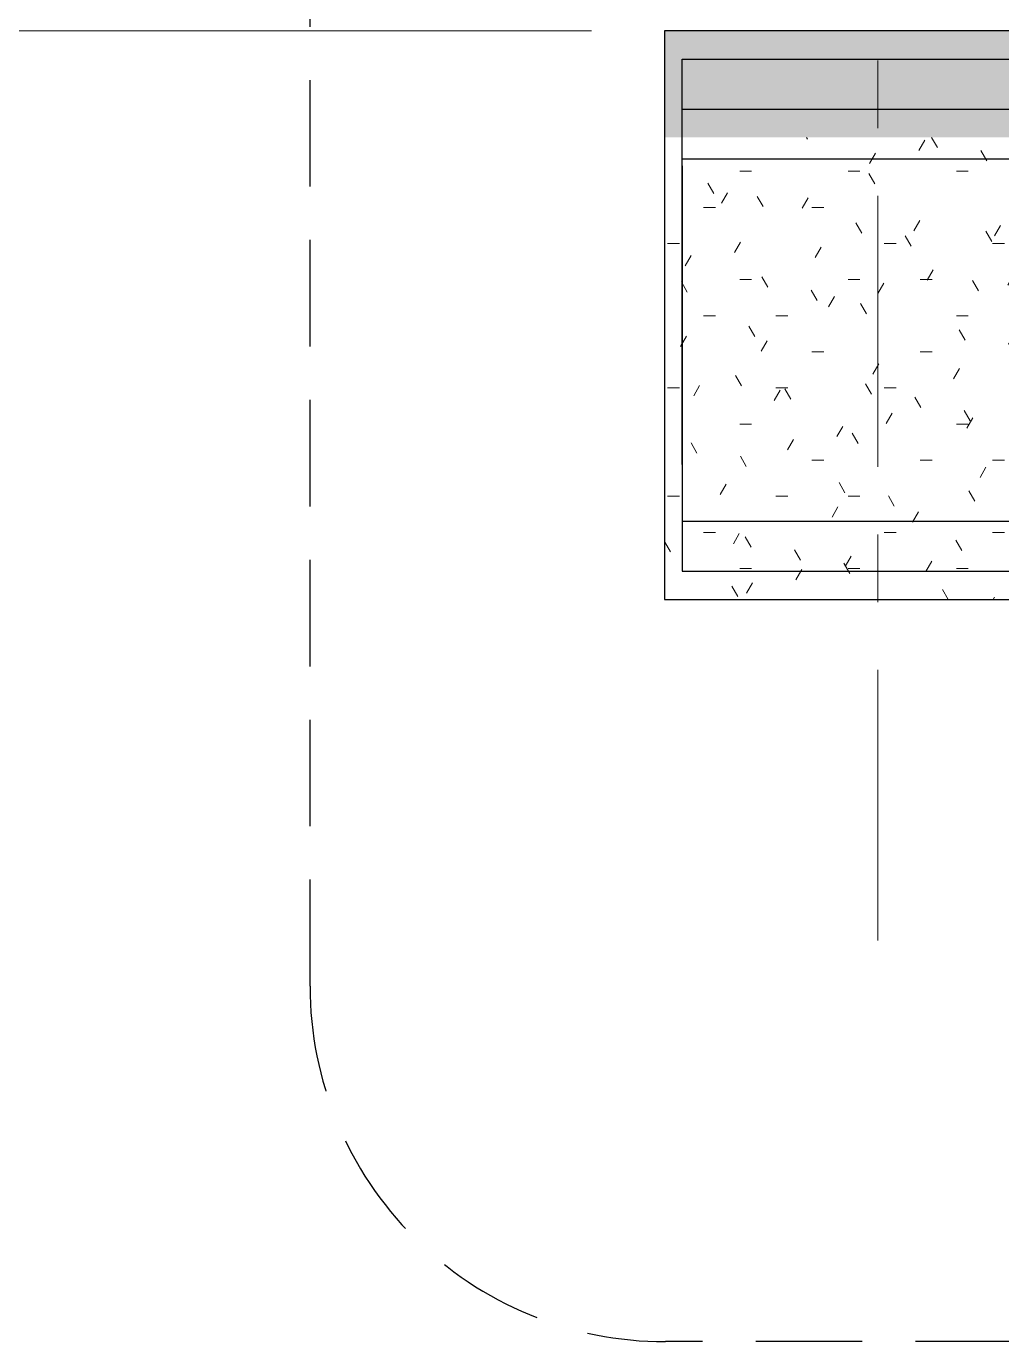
# Model space of a CAD drawing. Extents: x -58 to 5689, y 66 to 4123.
# Drawn here: x 403.4 to 540.6, y 2180 to 2365.1 of the extents above; entities that cross this region are included whole.
import ezdxf
from ezdxf.enums import TextEntityAlignment as Align
from ezdxf.xclip import XClip

# ---------------------------------------------------------------- set-up
doc = ezdxf.new("R2010")
doc.units = 0
doc.header["$LTSCALE"] = 30
doc.header["$MEASUREMENT"] = 0
doc.header["$XCLIPFRAME"] = 0
for name, pattern in [("EJEF-F'$0$DASHED", [0.75, 0.5, -0.25]), ("EJEF-F'$0$Grid Line", [2.2225, 1.27, -0.3175, 0.3175, -0.3175]), ("EJEF-F'$0$RLE-PROYECCION", [0.71438, 0.47625, -0.23813])]:
    doc.linetypes.add(name, pattern=pattern)
doc.layers.get('0').update_dxf_attribs({"linetype": 'CONTINUOUS'})
doc.layers.add("EJEF-F'$0$CORTES", color=5, linetype='CONTINUOUS')
doc.layers.add("EJEF-F'$0$RLA-FE", color=7, linetype='CONTINUOUS')
doc.layers.add("EJEF-F'$0$RLA-ACHURADO", color=30, linetype="EJEF-F'$0$RLE-PROYECCION", lineweight=15, transparency=0.7)
for name, color, linetype, lineweight in [("EJEF-F'$0$RLA-CONTORNO", 30, 'CONTINUOUS', 25), ("EJEF-F'$0$RLA-NIVEL-1", 1, 'CONTINUOUS', 9), ("EJEF-F'$0$RLE-EJES-AUXILIAR", 10, "EJEF-F'$0$Grid Line", 15)]:
    doc.layers.add(name, color=color, linetype=linetype, lineweight=lineweight)
doc.styles.add("EJEF-F'$0$RomanS", font='romans.shx', dxfattribs={"height": 11.25})
pattern_1 = [(0, (66.859, -1983.472), (20.32, 5.08), [1.676, -13.564, 1.676, -13.564, -81.28]), (0, (66.859, -1983.472), (20.32, 5.08), [-30.48, 1.676, -28.804, 1.676, -13.564, -35.56]), (0, (66.859, -1983.472), (20.32, 5.08), [-76.2, 1.676, -8.484, 1.676, -23.724]), (120, (74.479, -1980.932), (-14.559409, 15.057636), [1.676, -13.564, 1.676, -13.564, -81.28]), (120, (74.479, -1980.932), (-14.559409, 15.057636), [-30.48, 1.676, -28.804, 1.676, -13.564, -35.56]), (120, (74.479, -1980.932), (-14.559409, 15.057636), [-76.2, 1.676, -8.484, 1.676, -23.724]), (240, (77.019, -1970.772), (-5.760591, -20.137636), [1.676, -13.564, 1.676, -13.564, -81.28]), (240, (77.019, -1970.772), (-5.760591, -20.137636), [-30.48, 1.676, -28.804, 1.676, -13.564, -35.56]), (240, (77.019, -1970.772), (-5.760591, -20.137636), [-76.2, 1.676, -8.484, 1.676, -23.724])]

# ---------------------------------------------------------------- blocks, each defined once
blk = doc.blocks.new('*U72')
at = {"layer": "EJEF-F'$0$RLA-FE"}
for p, q in [((0, -50), (0, 0)), ((0, 0), (918.21, 0))]:
    blk.add_line(p, q, dxfattribs=at)
at = {"layer": "EJEF-F'$0$RLA-FE", "color": 3, "style": "EJEF-F'$0$RomanS", "flags": 8}
for tag, p in [('F=', (408.44, 9.32)), ('NUM', (422.85, 9.32))]:
    blk.add_attdef(tag, text='', height=11.25, dxfattribs=at).set_placement(p, align=Align.RIGHT)
at = {"layer": "EJEF-F'$0$RLA-FE", "color": 3, "style": "EJEF-F'$0$RomanS"}
for tag, p, flags in [('PHI', (426.74, 9.54), 14), ('DIAM', (436.6, 9.32), 12), ('MINUS', (458.62, 9.32), 13), ('MARK', (472.01, 9.32), 13), ('TEXTO_FE1', (475.31, 9.32), 8), ('TEXTO_FE2', (542.83, 9.34), 8), ('TIPO', (498.8, -75.78), 13), ('NVECES', (484.93, -94.72), 13), ('NUMFE', (488.86, -114.48), 13), ('CAPA', (497.06, -133.6), 13), ('DESPLAZA', (278.34, -151.59), 13), ('ESPACIO', (284.39, -169.95), 13), ('CANT', (298.23, -188.75), 13)]:
    blk.add_attdef(tag, p, '', height=11.25, dxfattribs=dict(at, flags=flags))
blk = doc.blocks.new('*U159')
at = {"layer": "EJEF-F'$0$RLA-FE"}
for p, q in [((0, -50), (0, 0)), ((0, 0), (718.21, 0))]:
    blk.add_line(p, q, dxfattribs=at)
at = {"layer": "EJEF-F'$0$RLA-FE", "color": 3, "style": "EJEF-F'$0$RomanS", "flags": 8}
for tag, p in [('F=', (280.2, 36.32)), ('NUM', (294.61, 36.32))]:
    blk.add_attdef(tag, text='', height=11.25, dxfattribs=at).set_placement(p, align=Align.RIGHT)
at = {"layer": "EJEF-F'$0$RLA-FE", "color": 3, "style": "EJEF-F'$0$RomanS"}
for tag, p, flags in [('PHI', (298.51, 36.54), 14), ('DIAM', (308.36, 36.32), 12), ('MINUS', (330.38, 36.32), 13), ('MARK', (343.77, 36.32), 13), ('TEXTO_FE1', (347.07, 36.32), 8), ('TEXTO_FE2', (414.6, 36.34), 8), ('TIPO', (398.8, -75.78), 13), ('NVECES', (384.93, -94.72), 13), ('NUMFE', (388.86, -114.48), 13), ('CAPA', (397.06, -133.6), 13), ('DESPLAZA', (278.34, -151.59), 13), ('ESPACIO', (284.39, -169.95), 13), ('CANT', (298.23, -188.75), 13)]:
    blk.add_attdef(tag, p, '', height=11.25, dxfattribs=dict(at, flags=flags))
blk = doc.blocks.new('*U73')
at = {"layer": "EJEF-F'$0$RLA-FE"}
for p, q in [((0, -40), (0, 0)), ((0, 0), (628.21, 0))]:
    blk.add_line(p, q, dxfattribs=at)
at = {"layer": "EJEF-F'$0$RLA-FE", "color": 3, "style": "EJEF-F'$0$RomanS"}
for tag, p, flags in [('PHI', (281.74, 66.54), 14), ('DIAM', (291.6, 66.32), 12), ('MINUS', (313.62, 66.32), 13), ('MARK', (327.01, 66.32), 13), ('TEXTO_FE1', (330.31, 66.32), 8), ('TEXTO_FE2', (397.83, 66.34), 8), ('TIPO', (353.8, -75.78), 13), ('NVECES', (339.93, -94.72), 13), ('NUMFE', (343.86, -114.48), 13), ('CAPA', (352.06, -133.6), 13), ('DESPLAZA', (278.34, -151.59), 13), ('ESPACIO', (284.39, -169.95), 13), ('CANT', (298.23, -188.75), 13)]:
    blk.add_attdef(tag, p, '', height=11.25, dxfattribs=dict(at, flags=flags))
at = {"layer": "EJEF-F'$0$RLA-FE", "color": 3, "style": "EJEF-F'$0$RomanS", "flags": 8}
for tag, p in [('F=', (263.44, 66.32)), ('NUM', (277.85, 66.32))]:
    blk.add_attdef(tag, text='', height=11.25, dxfattribs=at).set_placement(p, align=Align.RIGHT)
blk = doc.blocks.new('*U158')
at = {"layer": "EJEF-F'$0$RLA-FE"}
for p, q in [((0, 50), (0, 0)), ((0, 0), (868.21, 0))]:
    blk.add_line(p, q, dxfattribs=at)
at = {"layer": "EJEF-F'$0$RLA-FE", "color": 3, "style": "EJEF-F'$0$RomanS", "flags": 8}
for tag, p in [('F=', (481.04, -19.89)), ('NUM', (495.44, -19.89))]:
    blk.add_attdef(tag, text='', height=11.25, dxfattribs=at).set_placement(p, align=Align.RIGHT)
at = {"layer": "EJEF-F'$0$RLA-FE", "color": 3, "style": "EJEF-F'$0$RomanS"}
for tag, p, flags in [('PHI', (499.34, -19.68), 12), ('DIAM', (509.2, -19.89), 12), ('MINUS', (531.21, -19.89), 13), ('MARK', (544.61, -19.89), 13), ('TEXTO_FE1', (547.91, -19.89), 8), ('TEXTO_FE2', (615.43, -19.88), 8), ('TIPO', (473.8, -57.92), 13), ('NVECES', (459.93, -76.86), 13), ('NUMFE', (463.86, -96.62), 13), ('CAPA', (472.06, -115.74), 13), ('DESPLAZA', (277.18, -134.17), 13), ('ESPACIO', (283.22, -152.53), 13), ('CANT', (297.06, -171.33), 13)]:
    blk.add_attdef(tag, p, '', height=11.25, dxfattribs=dict(at, flags=flags))
blk = doc.blocks.new('*U157')
at = {"layer": "EJEF-F'$0$RLA-FE"}
for p, q in [((0, 50), (0, 0)), ((0, 0), (668.21, 0))]:
    blk.add_line(p, q, dxfattribs=at)
at = {"layer": "EJEF-F'$0$RLA-FE", "color": 3, "style": "EJEF-F'$0$RomanS", "flags": 8}
for tag, p in [('F=', (140.45, -47.89)), ('NUM', (154.86, -47.89))]:
    blk.add_attdef(tag, text='', height=11.25, dxfattribs=at).set_placement(p, align=Align.RIGHT)
at = {"layer": "EJEF-F'$0$RLA-FE", "color": 3, "style": "EJEF-F'$0$RomanS"}
for tag, p, flags in [('PHI', (158.76, -47.68), 12), ('DIAM', (168.61, -47.89), 12), ('MINUS', (190.63, -47.89), 13), ('MARK', (204.02, -47.89), 13), ('TEXTO_FE1', (207.32, -47.89), 8), ('TEXTO_FE2', (274.84, -47.88), 8), ('TIPO', (373.8, -57.92), 13), ('NVECES', (359.93, -76.86), 13), ('NUMFE', (363.86, -96.62), 13), ('CAPA', (372.06, -115.74), 13), ('DESPLAZA', (277.18, -134.17), 13), ('ESPACIO', (283.22, -152.53), 13), ('CANT', (297.06, -171.33), 13)]:
    blk.add_attdef(tag, p, '', height=11.25, dxfattribs=dict(at, flags=flags))
blk = doc.blocks.new("EJEF-F'")
at = {"layer": "EJEF-F'$0$RLA-ACHURADO"}
h = blk.add_hatch(dxfattribs=at)
h.set_pattern_fill('SAND - DENSE', color=256, style=0, pattern_type=2)
h.set_pattern_definition(pattern_1)
h.paths.add_polyline_path([(525.18, -20), (525.18, -5), (-1646.82, -5), (-1646.82, -20), (-75.25, -20)], flags=0)
h = blk.add_hatch(dxfattribs=at)
h.set_pattern_fill('SAND - DENSE', color=256, style=0, pattern_type=2)
h.set_pattern_definition(pattern_1)
h.paths.add_polyline_path([(-1646.82, -85), (-1586.82, -85), (-1586.82, -20), (-1646.82, -20), (-1646.82, -49.31)], flags=0)
at = {"layer": "EJEF-F'$0$CORTES", "color": 1, "linetype": "EJEF-F'$0$DASHED"}
blk.add_lwpolyline([(-1646.67, 522.8), (-1146.48, 522.8, -0.414214), (-1096.48, 472.8), (-1096.48, -139.42, -0.414214), (-1146.48, -189.42), (-1646.67, -189.42, -0.414214), (-1696.67, -139.42), (-1696.67, 472.8, -0.414214)], format="xyb", close=True, dxfattribs=at)
at = {"layer": "EJEF-F'$0$RLA-CONTORNO"}
for p, q in [((525.18, -5), (-1646.82, -5)), ((-1646.82, -5), (-1646.82, -20)), ((-1646.82, -20), (-1646.82, -85)), ((-1646.82, -85), (-1586.82, -85))]:
    blk.add_line(p, q, dxfattribs=at)
at = {"layer": "EJEF-F'$0$RLA-NIVEL-1"}
blk.add_line((-1960.49, -5), (-1657.07, -5), dxfattribs=at)
at = {"layer": "EJEF-F'$0$RLE-EJES-AUXILIAR"}
blk.add_line((-1616.82, -133), (-1616.82, 1437), dxfattribs=at)
at = {"layer": "EJEF-F'$0$RLA-FE"}
for name, p in [('*U73', (-1644.32, -23)), ('*U159', (-1644.32, -16)), ('*U72', (-1644.32, -9)), ('*U157', (-1644.32, -74)), ('*U158', (-1644.32, -81))]:
    blk.add_blockref(name, p, dxfattribs=at)

msp = doc.modelspace()

# ---------------------------------------------------------------- block references
ref = msp.add_blockref("EJEF-F'", (2139.98, 2369.47))
XClip(ref).set_block_clipping_path([(-2004.783703171, -1263.5272463381), (2026.7450959108, 1590.6902151833)])

doc.saveas('drawing.dxf')
